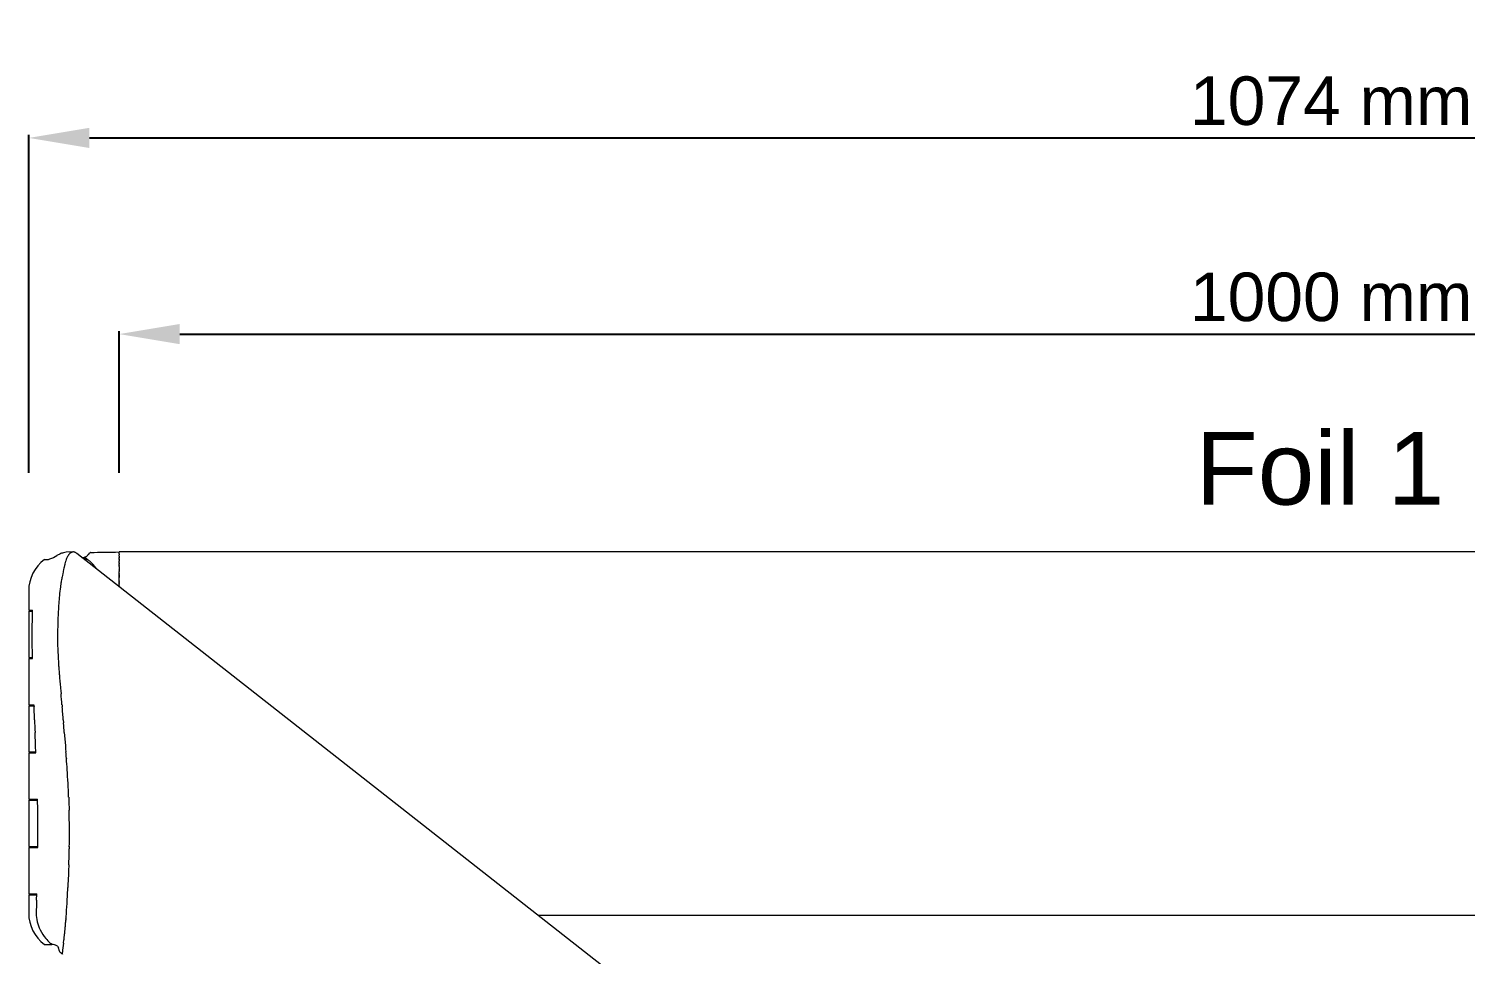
# Model space of a CAD drawing. Header units: millimetres. Extents: x 6152 to 28526, y 1087 to 12861.
# Drawn here: x 7305 to 7897, y 10943 to 11324 of the extents above; entities that cross this region are included whole.
import ezdxf

# ---------------------------------------------------------------- set-up
doc = ezdxf.new("R2010")
doc.units = ezdxf.units.MM
doc.header["$LTSCALE"] = 0.05
doc.layers.add('Cotation', color=8, linetype='Continuous', lineweight=9)
doc.layers.add('OF1', color=7, linetype='Continuous', lineweight=15)
doc.layers.add('Text', color=8, linetype='Continuous')
doc.styles.get("Standard").update_dxf_attribs({"font": 'arial.ttf'})
doc.dimstyles.new('ISO-25', dxfattribs={"dimtxt": 2.5, "dimasz": 2.5, "dimexe": 1.25, "dimexo": 0.625, "dimtad": 1, "dimtxsty": 'Standard', "dimcen": 2.5, "dimadec": 0, "dimazin": 0, "dimtfac": 1, "dimtmove": 0, "dimatfit": 3, "dimfxl": 1, "dimarcsym": 0})

# ---------------------------------------------------------------- blocks, each defined once
blk = doc.blocks.new('*D7')
at = {"layer": 'Cotation', "color": 0, "lineweight": -2, "transparency": 16777216}
for p, q in [((7341.77, 11141.07), (7341.77, 11199.59)), ((7366.77, 11198.34), (8316.35, 11198.34)), ((8341.35, 11141.07), (8341.35, 11199.59))]:
    blk.add_line(p, q, dxfattribs=at)
at = {"layer": 'Cotation', "color": 0, "transparency": 16777216}
for points in [[(7366.77, 11202.5), (7366.77, 11194.17), (7341.77, 11198.34)], [(8316.35, 11202.5), (8316.35, 11194.17), (8341.35, 11198.34)]]:
    blk.add_solid(points, dxfattribs=at)
at = {"layer": 'Defpoints', "color": 0, "transparency": 16777216}
for p in [(8341.35, 11198.34), (7341.77, 11140.44), (8341.35, 11140.44)]:
    blk.add_point(p, dxfattribs=at)
at = {"layer": 'Cotation', "color": 0, "transparency": 16777216, "insert": (7841.56, 11213.55), "char_height": 20, "attachment_point": 5}
blk.add_mtext('1000 mm', dxfattribs=at)
blk = doc.blocks.new('*D8')
at = {"layer": 'Cotation', "color": 0, "lineweight": -2, "transparency": 16777216}
for p, q in [((7304.5, 11141.07), (7304.5, 11280.5)), ((7329.5, 11279.25), (8353.63, 11279.25)), ((8378.63, 11141.07), (8378.63, 11280.5))]:
    blk.add_line(p, q, dxfattribs=at)
at = {"layer": 'Cotation', "color": 0, "transparency": 16777216}
for points in [[(7329.5, 11283.42), (7329.5, 11275.08), (7304.5, 11279.25)], [(8353.63, 11283.42), (8353.63, 11275.08), (8378.63, 11279.25)]]:
    blk.add_solid(points, dxfattribs=at)
at = {"layer": 'Defpoints', "color": 0, "transparency": 16777216}
for p in [(8378.63, 11279.25), (7304.5, 11140.44), (8378.63, 11140.44)]:
    blk.add_point(p, dxfattribs=at)
at = {"layer": 'Cotation', "color": 0, "transparency": 16777216, "insert": (7841.56, 11294.46), "char_height": 20, "attachment_point": 5}
blk.add_mtext('1074 mm', dxfattribs=at)

msp = doc.modelspace()

# ---------------------------------------------------------------- linework, layer by layer
at = {"layer": 'OF1'}
for p, q in [((7314.74, 11106.25), (7316.03, 11106.95)), ((7322.71, 11108.48), (7319.9, 11108.33)), ((7322.73, 11108.48), (7322.71, 11108.48)), ((7323.02, 11108.47), (7323.01, 11108.47)), ((7822.45, 10716.96), (7324.34, 11107.86)), ((7329.26, 11107.57), (7329.76, 11108.15)), ((7341.77, 11108.48), (7341.77, 11108.48)), ((7341.77, 11108.46), (7341.77, 11108.48)), ((7341.77, 11108.48), (7341.77, 11108.48)), ((8341.35, 11108.48), (7341.77, 11108.48)), ((7341.77, 11108.46), (7341.77, 11108.45)), ((7341.77, 11108.45), (7341.77, 11108.44)), ((7341.77, 11108.45), (7341.77, 11108.45)), ((7341.77, 11108.43), (7341.77, 11108.44)), ((7341.77, 11108.43), (7341.77, 11108.41)), ((7341.77, 11108.41), (7341.77, 11108.39)), ((7341.77, 11108.39), (7341.77, 11108.37)), ((7341.77, 11108.39), (7341.77, 11108.39)), ((7341.77, 11108.37), (7341.77, 11108.35)), ((7341.77, 11108.37), (7341.77, 11108.37)), ((7341.77, 11108.34), (7341.77, 11108.35)), ((7341.77, 11108.34), (7341.77, 11108.33)), ((7341.77, 11108.31), (7341.77, 11108.33)), ((7341.77, 11108.31), (7341.77, 11108.3)), ((7341.77, 11108.28), (7341.77, 11108.3)), ((7341.77, 11108.28), (7341.77, 11108.25)), ((7341.77, 11108.24), (7341.77, 11108.25)), ((7341.77, 11108.24), (7341.77, 11108.22)), ((7341.77, 11108.2), (7341.77, 11108.22)), ((7341.77, 11108.2), (7341.77, 11108.19)), ((7341.77, 11108.16), (7341.77, 11108.19)), ((7341.77, 11108.16), (7341.77, 11108.09)), ((7341.77, 11108.08), (7341.77, 11108.09)), ((7341.77, 11108.08), (7341.77, 11108.05)), ((7341.77, 11108.03), (7341.77, 11108.05)), ((7341.77, 11108.03), (7341.77, 11108.01)), ((7341.77, 11107.74), (7341.77, 11108.01)), ((7341.77, 11107.74), (7341.77, 11107.67)), ((7341.77, 11107.67), (7341.77, 11107.62)), ((7341.77, 11107.6), (7341.77, 11107.62)), ((7341.77, 11107.6), (7341.77, 11107.57)), ((7341.77, 11107.51), (7341.77, 11107.57)), ((7341.77, 11107.51), (7341.77, 11107.46)), ((7341.77, 11107.44), (7341.77, 11107.46)), ((7341.77, 11107.44), (7341.77, 11107.4)), ((7341.77, 11107.37), (7341.77, 11107.4)), ((7341.77, 11107.37), (7341.77, 11107.29)), ((7341.77, 11107.28), (7341.77, 11107.29)), ((7341.77, 11107.28), (7341.77, 11107.23)), ((7341.77, 11107.2), (7341.77, 11107.23)), ((7341.77, 11107.2), (7341.77, 11107.16)), ((7341.77, 11107.12), (7341.77, 11107.16)), ((7341.77, 11107.12), (7341.77, 11107.1)), ((7341.77, 11107.03), (7341.77, 11107.1)), ((7341.77, 11107.03), (7341.77, 11106.96)), ((7341.77, 11106.94), (7341.77, 11106.96)), ((7341.77, 11106.94), (7341.77, 11106.89)), ((7341.77, 11106.86), (7341.77, 11106.89)), ((7341.77, 11106.86), (7341.77, 11106.82)), ((7341.77, 11106.76), (7341.77, 11106.82)), ((7341.77, 11106.76), (7341.77, 11106.58)), ((7311, 11105.35), (7311.98, 11105.35)), ((7318.88, 11101.23), (7318.7, 11100.36)), ((7319.01, 11101.82), (7318.88, 11101.23)), ((7319.1, 11102.21), (7319.01, 11101.82)), ((7319.14, 11102.38), (7319.1, 11102.21)), ((7319.19, 11102.59), (7319.14, 11102.38)), ((7319.23, 11102.76), (7319.19, 11102.59)), ((7319.28, 11102.97), (7319.23, 11102.76)), ((7319.32, 11103.14), (7319.28, 11102.97)), ((7319.37, 11103.35), (7319.32, 11103.14)), ((7319.41, 11103.52), (7319.37, 11103.35)), ((7319.73, 11104.7), (7319.41, 11103.52)), ((7319.74, 11104.71), (7319.73, 11104.7)), ((7319.78, 11104.84), (7319.74, 11104.71)), ((7319.78, 11104.86), (7319.78, 11104.84)), ((7326.39, 11106.25), (7327.67, 11105.74)), ((7327.65, 11106.3), (7326.94, 11106.02)), ((7327.9, 11105.96), (7327.62, 11106.13)), ((7330.88, 11103.5), (7330.85, 11103.53)), ((7332.18, 11101.98), (7332.07, 11102.12)), ((7332.66, 11101.33), (7332.18, 11101.98)), ((7341.77, 11106.56), (7341.77, 11106.58)), ((7341.77, 11106.56), (7341.77, 11106.49)), ((7341.77, 11106.44), (7341.77, 11106.49)), ((7341.77, 11106.44), (7341.77, 11106.39)), ((7341.77, 11106.33), (7341.77, 11106.39)), ((7341.77, 11106.33), (7341.77, 11106.23)), ((7341.77, 11106.21), (7341.77, 11106.23)), ((7341.77, 11106.21), (7341.77, 11106.13)), ((7341.77, 11106.09), (7341.77, 11106.13)), ((7341.77, 11106.09), (7341.77, 11105.87)), ((7341.77, 11105.84), (7341.77, 11105.87)), ((7341.77, 11105.84), (7341.77, 11105.79)), ((7341.77, 11105.71), (7341.77, 11105.79)), ((7341.77, 11105.71), (7341.77, 11105.6)), ((7341.77, 11105.46), (7341.77, 11105.6)), ((7341.77, 11105.46), (7341.77, 11105.42)), ((7341.77, 11105.3), (7341.77, 11105.42)), ((7341.77, 11105.3), (7341.77, 11105.21)), ((7341.77, 11105.06), (7341.77, 11105.21)), ((7341.77, 11105.06), (7341.77, 11105.04)), ((7341.77, 11105.04), (7341.77, 11105)), ((7341.77, 11104.93), (7341.77, 11105)), ((7341.77, 11104.93), (7341.77, 11104.68)), ((7341.77, 11104.4), (7341.77, 11104.68)), ((7341.77, 11104.4), (7341.77, 11104.39)), ((7341.77, 11104.15), (7341.77, 11104.39)), ((7341.77, 11104.15), (7341.77, 11104.1)), ((7341.77, 11103.94), (7341.77, 11104.1)), ((7341.77, 11103.94), (7341.77, 11103.73)), ((7341.77, 11103.59), (7341.77, 11103.73)), ((7341.77, 11103.59), (7341.77, 11103.52)), ((7341.77, 11103.52), (7341.77, 11103.46)), ((7341.77, 11103.23), (7341.77, 11103.46)), ((7341.77, 11103.23), (7341.77, 11103.13)), ((7341.77, 11102.97), (7341.77, 11103.13)), ((7341.77, 11102.97), (7341.77, 11102.89)), ((7341.77, 11102.52), (7341.77, 11102.89)), ((7341.77, 11102.52), (7341.77, 11101.97)), ((7341.77, 11101.97), (7341.77, 11101.94)), ((7341.77, 11101.94), (7341.77, 11101.17)), ((7341.77, 11100.95), (7341.77, 11101.17)), ((7341.77, 11100.95), (7341.77, 11100.41)), ((7317.79, 11095.62), (7317.56, 11094.06)), ((7317.8, 11095.67), (7317.79, 11095.62)), ((7317.94, 11096.48), (7317.93, 11096.43)), ((7318.36, 11098.74), (7318.26, 11098.2)), ((7318.39, 11098.84), (7318.36, 11098.74)), ((7318.5, 11099.4), (7318.39, 11098.84)), ((7318.68, 11100.28), (7318.5, 11099.4)), ((7318.7, 11100.36), (7318.68, 11100.28)), ((7341.77, 11100.41), (7341.77, 11100.36)), ((7341.77, 11099.78), (7341.77, 11100.36)), ((7341.77, 11099.78), (7341.77, 11099.55)), ((7341.77, 11099.2), (7341.77, 11099.55)), ((7341.77, 11099.2), (7341.77, 11099.06)), ((7341.77, 11098.89), (7341.77, 11099.06)), ((7341.77, 11098.89), (7341.77, 11098.85)), ((7341.77, 11098.85), (7341.77, 11098.75)), ((7341.77, 11098.63), (7341.77, 11098.75)), ((7341.77, 11098.63), (7341.77, 11098.48)), ((7341.77, 11098.33), (7341.77, 11098.48)), ((7341.77, 11098.33), (7341.77, 11098.17)), ((7341.77, 11098.05), (7341.77, 11098.17)), ((7341.77, 11098.05), (7341.77, 11097.88)), ((7341.77, 11097.73), (7341.77, 11097.88)), ((7341.77, 11097.73), (7341.77, 11097.66)), ((7341.77, 11097.32), (7341.77, 11097.66)), ((7341.77, 11097.32), (7341.77, 11097.27)), ((7341.77, 11096.55), (7341.77, 11097.27)), ((7341.77, 11096.55), (7341.77, 11096.44)), ((7341.77, 11096.2), (7341.77, 11096.44)), ((7341.77, 11096.2), (7341.77, 11096.08)), ((7341.77, 11095.71), (7341.77, 11096.08)), ((7341.77, 11095.71), (7341.77, 11095.69)), ((7341.77, 11095.69), (7341.77, 11095.65)), ((7341.77, 11095.34), (7341.77, 11095.65)), ((7341.77, 11095.34), (7341.77, 11095.24)), ((7341.77, 11094.94), (7341.77, 11095.24)), ((7341.77, 11094.94), (7341.77, 11094.88)), ((7341.77, 11094.53), (7341.77, 11094.88)), ((7304.5, 11092.48), (7304.5, 11084.48)), ((7341.77, 11094.53), (7341.77, 11094.42)), ((7341.77, 11094.18), (7341.77, 11094.42)), ((7304.5, 11084.48), (7306.08, 11084.48)), ((7304.5, 11084.08), (7306.07, 11084.08)), ((7304.5, 11084.08), (7304.5, 11064.98)), ((7306.03, 11081.84), (7306.08, 11084.48)), ((7305.97, 11076.52), (7306.03, 11081.84)), ((7305.96, 11071.2), (7305.97, 11076.52)), ((7306.02, 11065.88), (7305.96, 11071.2)), ((7316.4, 11071.5), (7316.4, 11071.2)), ((7306.05, 11064.58), (7306.02, 11065.88)), ((7304.5, 11064.98), (7306.04, 11064.98)), ((7304.5, 11064.58), (7306.05, 11064.58)), ((7304.5, 11064.58), (7304.5, 11045.48)), ((7316.91, 11060.56), (7316.92, 11060.43)), ((7317.57, 11052.58), (7317.6, 11052.3)), ((7317.6, 11052.3), (7317.69, 11051.25)), ((7317.69, 11051.25), (7317.81, 11049.92)), ((7304.5, 11045.48), (7306.65, 11045.48)), ((7304.5, 11045.08), (7306.67, 11045.08)), ((7304.5, 11045.08), (7304.5, 11025.98)), ((7306.9, 11039.28), (7306.69, 11044.6)), ((7318.22, 11045.48), (7318.23, 11045.33)), ((7318.23, 11045.33), (7318.25, 11045.08)), ((7318.25, 11045.08), (7318.3, 11044.6)), ((7318.76, 11039.23), (7318.86, 11037.95)), ((7307.32, 11028.64), (7307.1, 11033.96)), ((7319.18, 11033.96), (7319.61, 11028.64)), ((7304.5, 11025.98), (7307.43, 11025.98)), ((7304.5, 11025.58), (7307.45, 11025.58)), ((7304.5, 11025.58), (7304.5, 11006.48)), ((7307.45, 11025.58), (7307.32, 11028.64)), ((7319.61, 11028.64), (7319.64, 11028.21)), ((7319.64, 11028.21), (7319.73, 11027.11)), ((7319.73, 11027.11), (7319.82, 11025.98)), ((7320.02, 11023.46), (7320.03, 11023.32)), ((7304.5, 11006.48), (7308.12, 11006.48)), ((7304.5, 11006.08), (7308.13, 11006.08)), ((7304.5, 11006.08), (7304.5, 10986.98)), ((7308.21, 11002.04), (7308.12, 11006.48)), ((7320.97, 11007.36), (7321, 11006.48)), ((7321, 11006.48), (7321.02, 11006.08)), ((7321.02, 11006.08), (7321.04, 11005.59)), ((7308.28, 10996.72), (7308.21, 11002.04)), ((7321.04, 11005.59), (7321.14, 11002.04)), ((7308.3, 10991.4), (7308.28, 10996.72)), ((7308.27, 10986.58), (7308.3, 10991.4)), ((7304.5, 10986.98), (7308.27, 10986.98)), ((7304.5, 10986.58), (7308.27, 10986.58)), ((7304.5, 10986.58), (7304.5, 10967.48)), ((7321.24, 10986.93), (7321.22, 10986.08)), ((7320.94, 10976.77), (7320.91, 10976.07)), ((7320.96, 10977.46), (7320.94, 10976.77)), ((7321.02, 10978.84), (7320.96, 10977.46)), ((7321.04, 10979.43), (7321.02, 10978.84)), ((7320.69, 10971.24), (7320.64, 10970.12)), ((7320.88, 10975.44), (7320.69, 10971.24)), ((7320.91, 10976.07), (7320.88, 10975.44)), ((7304.5, 10967.48), (7307.82, 10967.48)), ((7304.5, 10967.08), (7307.81, 10967.08)), ((7304.5, 10967.08), (7304.5, 10959.48)), ((7307.74, 10964.8), (7307.82, 10967.48)), ((7514.49, 10958.64), (8168.64, 10958.64)), ((7319.84, 10956.97), (7319.82, 10956.61)), ((7318.84, 10947.09), (7318.72, 10946.14)), ((7318.97, 10948.05), (7318.96, 10948.03)), ((7311, 10946.61), (7313.89, 10946.61)), ((7313.89, 10946.61), (7313.97, 10946.61)), ((7316.52, 10945.64), (7316.76, 10945.25)), ((7317.05, 10944.08), (7317.07, 10943.93)), ((7317.07, 10943.93), (7317.18, 10943.7)), ((7317.32, 10943.49), (7317.32, 10943.49)), ((7318.4, 10943.77), (7318.36, 10943.43)), ((7318.42, 10943.95), (7318.4, 10943.77)), ((7318.43, 10943.99), (7318.42, 10943.95)), ((7318.46, 10944.22), (7318.43, 10943.99)), ((7318.59, 10945.19), (7318.46, 10944.22)), ((7318.72, 10946.14), (7318.59, 10945.19))]:
    msp.add_line(p, q, dxfattribs=at)
for centre, radius, start, end in [((7326.63, 11087.72), 21.96, 114.96806, 118.84638), ((7321.55, 11098.65), 9.9, 106.20503, 115.01097), ((7320.06, 11103.58), 4.75, 91.90586, 105.59527), ((7325.19, 11103.98), 5.38, 138.80458, 154.45993), ((7323.88, 11105.14), 3.63, 122.45495, 138.95505), ((7323.07, 11106.36), 2.17, 113.11082, 121.57424), ((7322.92, 11106.67), 1.82, 110.05939, 112.92741), ((7322.83, 11106.96), 1.52, 94.37253, 110.34508), ((7322.83, 11106.91), 1.57, 88.57309, 93.56087), ((7322.82, 11106.79), 1.69, 83.52747, 88.56603), ((7322.78, 11106.46), 2.02, 70.14127, 83.07237), ((7322.61, 11105.97), 2.54, 62.92828, 70.31838), ((7322.4, 11105.56), 3.01, 58.21705, 62.95874), ((7321.89, 11104.76), 3.95, 51.68506, 58.07287), ((7324.38, 11111.28), 6.08, 302.20329, 312.49448), ((7321.67, 11114.36), 10.18, 311.99697, 318.1493), ((7330.08, 11107.95), 0.372, 107.41603, 147.39537), ((7314.9, 12466.01), 1357.79, 270.63594, 271.13423), ((7320.5, 11092.48), 16, 126.42357, 180), ((7311.85, 11109.45), 4.1, 271.86819, 289.40928), ((7309.51, 11116.24), 11.28, 289.16161, 297.6497), ((7331.21, 11101.4), 11.94, 158.50761, 163.15862), ((7327.27, 11102.94), 7.71, 154.12781, 158.36922), ((7323.75, 11115.13), 9.65, 293.83799, 297.74562), ((7330.92, 11114.66), 9.5, 249.99714, 256.13101), ((7319.65, 11093.15), 15.23, 52.70465, 57.23432), ((7319.65, 11092.85), 15.48, 50.88414, 53.34898), ((7319.39, 11092.58), 15.85, 45.23303, 50.78766), ((7319.42, 11092.39), 15.96, 44.25577, 45.77935), ((7318.94, 11091.96), 16.6, 37.72106, 44.01494), ((7391.36, 11083.58), 74.54, 170.07408, 170.66643), ((7409.15, 11080.42), 92.61, 168.92811, 170.01105), ((7470.61, 11076.44), 154.1, 174.75889, 176.00964), ((7396.71, 11083.29), 79.89, 172.25738, 174.81543), ((7524.32, 11072.82), 207.93, 176.04585, 177.84088), ((7529.68, 11072.27), 213.3, 177.74632, 178.8576), ((7468.03, 11073.45), 151.65, 178.84115, 180.73752), ((7472.26, 11073.85), 155.88, 180.97525, 182.93186), ((7514.89, 11075.85), 198.56, 182.87889, 183.25455), ((7546.32, 11077.66), 230.04, 183.25923, 183.76106), ((7601.01, 11081.25), 284.85, 183.76105, 184.16612), ((7661.08, 11085.6), 345.07, 184.18236, 184.37599), ((7705.17, 11088.98), 389.3, 184.37685, 184.58851), ((7897.19, 11104.71), 581.96, 184.61969, 185.13897), ((2227.23, 10583.23), 5111.93, 5.18806, 5.23803), ((10325.95, 11163.62), 3021.61, 182.24083, 182.25753), ((6573.57, 10977.76), 747.72, 4.91744, 5.12891), ((6608.99, 10981.01), 712.15, 4.68958, 4.90107), ((10959.59, 11177.85), 3655.32, 182.17258, 182.25603), ((6132.28, 10941.97), 1190.46, 4.62299, 4.6244), ((4879.37, 10841.36), 2447.4, 4.51372, 4.60675), ((6367.91, 10950.11), 954.93, 4.40565, 4.55714), ((6809.1, 10983.9), 512.45, 3.89557, 4.41172), ((6917.49, 10991.48), 403.79, 2.25342, 3.86708), ((6936.81, 10991.89), 384.47, 0.72037, 1.51335), ((6961.37, 10992.19), 359.91, 359.87353, 0.72047), ((6981.76, 10992.16), 339.51, 359.12623, 359.87217), ((6971.66, 10992.5), 349.62, 358.07608, 358.94822), ((6990.53, 10992.04), 330.74, 359.11364, 359.12298), ((6867.79, 10995.82), 453.54, 357.92929, 358.09745), ((12857.75, 10764.27), 5553.64, 177.93073, 177.98565), ((6851.85, 10991.33), 469.26, 356.59659, 356.75942), ((6773.49, 10995.73), 547.75, 356.76333, 357.04408), ((6620.02, 11003.65), 701.42, 357.04388, 357.2598), ((7320.5, 10959.48), 16, 180, 233.57643), ((7327.18, 10960.52), 19.67, 183.02489, 203.71439), ((6944.83, 10985.66), 376.11, 355.7894, 356.61749), ((7125.16, 10971.34), 195.21, 354.40717, 354.82909), ((7095.83, 10973.99), 224.66, 354.82921, 355.19595), ((7054.84, 10977.44), 265.79, 355.19601, 355.50609), ((7006.7, 10981.22), 314.09, 355.57188, 355.76779), ((7325.7, 10961.14), 18.59, 207.3113, 220.59216), ((7324.52, 10959.5), 16.64, 218.94851, 227.37924), ((7323.52, 10956.66), 13.92, 222.47505, 226.23259), ((7148.12, 10969.55), 172.19, 352.50822, 352.82238), ((7175.56, 10966.05), 144.53, 352.84817, 353.40763), ((7163.16, 10967.48), 157.01, 353.40803, 353.9321), ((7146.82, 10969.22), 173.45, 353.93233, 354.40699), ((7313.87, 10940.84), 5.76, 82.95869, 88.92271), ((7313.82, 10941.48), 5.14, 70.30078, 81.58342), ((7313.84, 10942.45), 4.23, 57.03559, 66.14477), ((7313.69, 10943.05), 3.84, 42.45691, 50.22844), ((7310.6, 10942.77), 6.64, 18.08932, 21.91615), ((7305.51, 10942.14), 11.71, 11.09665, 13.30542), ((7295.67, 10941.22), 21.57, 7.603, 8.44695), ((7317.79, 10943.96), 0.665, 202.90156, 224.10407), ((7226.88, 10833.34), 142.52, 50.02382, 50.61283), ((7319.29, 10942.98), 0.972, 169.52285, 201.19618), ((7333.87, 10941.84), 15.59, 174.16115, 175.16117), ((7318.66, 10942.79), 0.314, 211.0953, 231.95375)]:
    msp.add_arc(centre, radius, start, end, dxfattribs=at)

# ---------------------------------------------------------------- texts
at = {"layer": 'Text'}
msp.add_text('Foil 1', height=30, dxfattribs=at).set_placement((7785.69, 11128))

# ---------------------------------------------------------------- dimensions: what is measured, and where the dimension line sits
at = {"layer": 'Cotation'}
dim = msp.add_linear_dim(base=(8378.63, 11279.25), p1=(7304.5, 11140.44), p2=(8378.63, 11140.44), angle=0, dimstyle='ISO-25', override={"dimtxt": 20, "dimasz": 25, "dimgap": 5, "dimdec": 0, "dimpost": ' mm'}, dxfattribs=at)
dim.commit()
dim.dimension.update_dxf_attribs({"geometry": '*D8', "text_midpoint": (7841.56, 11279.25), "dimtype": 161})
dim = msp.add_aligned_dim(p1=(7341.77, 11140.44), p2=(8341.35, 11140.44), distance=57.89, dimstyle='ISO-25', override={"dimtxt": 20, "dimasz": 25, "dimgap": 5, "dimdec": 0, "dimpost": ' mm'}, dxfattribs=at)
dim.commit()
dim.dimension.update_dxf_attribs({"geometry": '*D7', "text_midpoint": (7841.56, 11213.55)})

doc.saveas('drawing.dxf')
